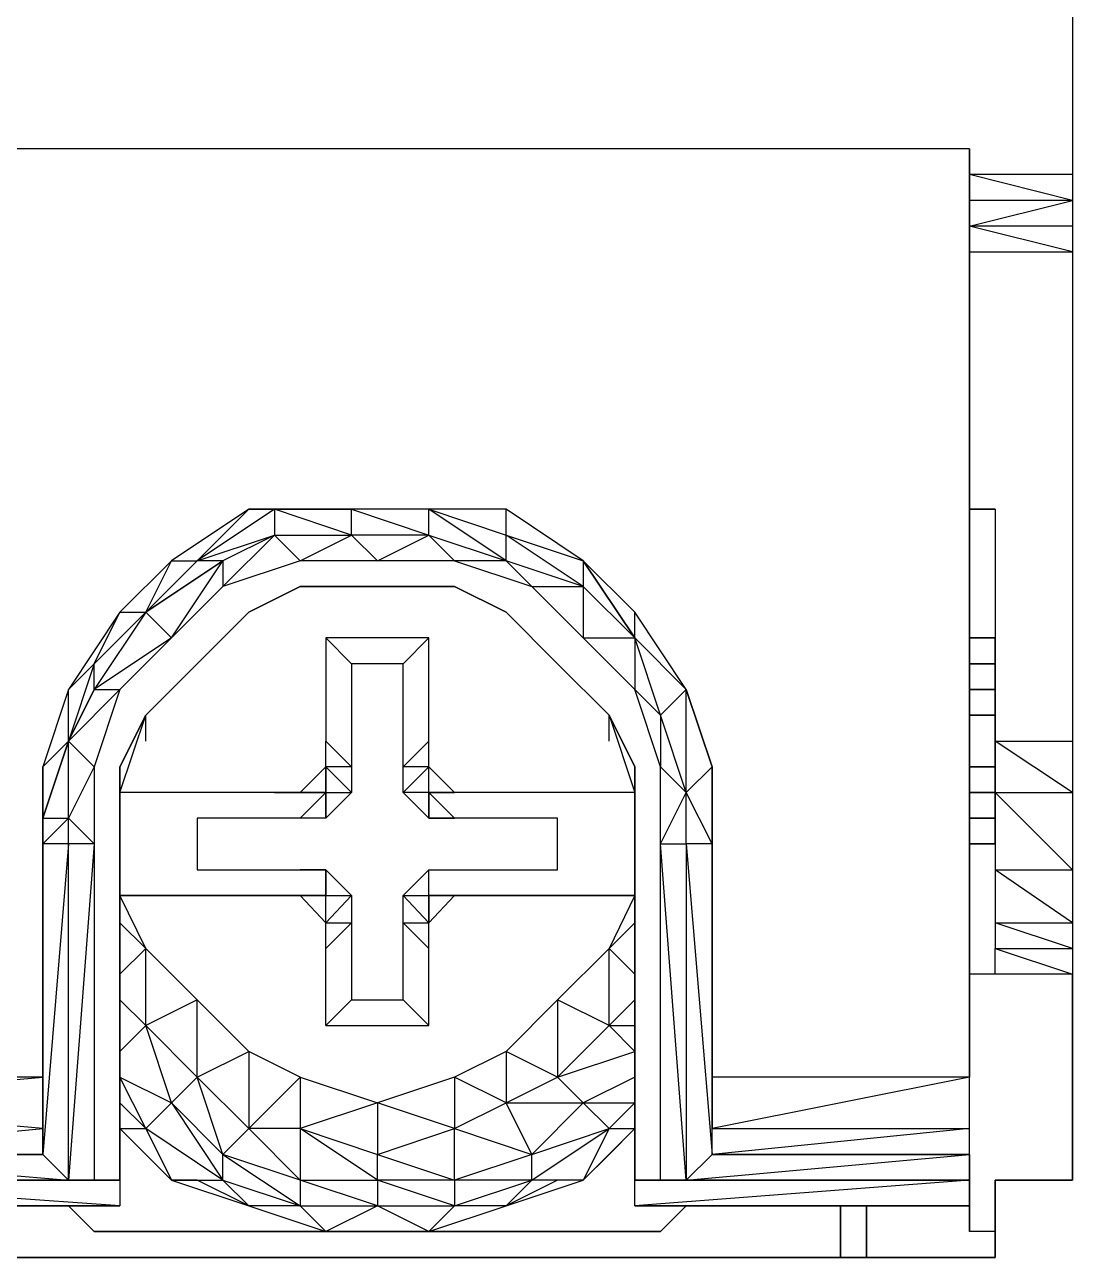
# Model space of a CAD drawing. Extents: x 0 to 75, y 0 to 130.
# Drawn here: x 56.13 to 74.81, y 0 to 21.97 of the extents above; entities that cross this region are included whole.
import ezdxf

# ---------------------------------------------------------------- set-up
doc = ezdxf.new("R2010")
doc.units = 0

# ---------------------------------------------------------------- blocks, each defined once
blk = doc.blocks.new('ezc100-1')
at = {"extrusion": (0, -2e-16, -1)}
for p, q in [((-23679.677, 27656.836), (-23679.677, 27653.625)), ((-23679.677, 27656.836), (-23679.677, 27653.625)), ((-23681.513, 27654.084), (-23701.699, 27654.084)), ((-23681.513, 27654.084), (-23701.699, 27654.084)), ((-23681.513, 27653.625), (-23681.513, 27654.084)), ((-23681.513, 27653.625), (-23681.513, 27654.084)), ((-23681.513, 27637.54), (-23681.513, 27654.084)), ((-23681.513, 27654.084), (-23681.513, 27637.54)), ((-23679.677, 27653.166), (-23681.513, 27653.625)), ((-23681.513, 27653.625), (-23681.513, 27653.166)), ((-23681.513, 27653.166), (-23681.513, 27653.625)), ((-23679.677, 27653.625), (-23681.513, 27653.625)), ((-23679.677, 27653.625), (-23679.677, 27653.166)), ((-23679.677, 27653.625), (-23679.677, 27653.166)), ((-23679.677, 27653.166), (-23681.513, 27653.166)), ((-23681.513, 27653.166), (-23681.513, 27652.707)), ((-23681.513, 27652.707), (-23679.677, 27653.166)), ((-23681.513, 27652.707), (-23681.513, 27653.166)), ((-23679.677, 27653.166), (-23679.677, 27652.707)), ((-23679.677, 27653.166), (-23679.677, 27653.166)), ((-23679.677, 27653.166), (-23679.677, 27652.707)), ((-23679.677, 27652.248), (-23681.513, 27652.707)), ((-23681.513, 27652.707), (-23681.513, 27652.248)), ((-23679.677, 27652.707), (-23681.513, 27652.707)), ((-23681.513, 27652.248), (-23681.513, 27652.707)), ((-23679.677, 27652.707), (-23679.677, 27652.248)), ((-23679.677, 27652.707), (-23679.677, 27652.248)), ((-23681.513, 27652.248), (-23681.513, 27647.661)), ((-23681.513, 27652.248), (-23679.677, 27652.248)), ((-23681.513, 27647.661), (-23681.513, 27652.248)), ((-23679.677, 27652.248), (-23679.677, 27643.531)), ((-23679.677, 27652.248), (-23679.677, 27643.531)), ((-23694.359, 27647.661), (-23695.735, 27646.743)), ((-23693.9, 27647.661), (-23695.276, 27646.743)), ((-23695.276, 27646.743), (-23694.359, 27647.661)), ((-23694.359, 27647.661), (-23693.9, 27647.661)), ((-23692.982, 27647.661), (-23694.359, 27647.661)), ((-23692.524, 27647.202), (-23693.9, 27647.661)), ((-23693.9, 27647.661), (-23693.9, 27647.202)), ((-23692.982, 27647.661), (-23693.9, 27647.661)), ((-23693.9, 27647.661), (-23692.524, 27647.661)), ((-23692.524, 27647.661), (-23692.982, 27647.661)), ((-23691.147, 27647.661), (-23692.982, 27647.661)), ((-23691.147, 27647.661), (-23692.524, 27647.661)), ((-23692.524, 27647.661), (-23691.147, 27647.202)), ((-23692.524, 27647.202), (-23692.524, 27647.661)), ((-23691.147, 27647.202), (-23691.147, 27647.661)), ((-23689.771, 27646.743), (-23691.147, 27647.661)), ((-23689.771, 27647.661), (-23691.147, 27647.661)), ((-23691.147, 27647.661), (-23689.771, 27647.202)), ((-23689.771, 27647.661), (-23691.147, 27647.661)), ((-23689.771, 27647.202), (-23689.771, 27647.661)), ((-23688.394, 27646.743), (-23689.771, 27647.661)), ((-23681.054, 27647.661), (-23681.513, 27647.661)), ((-23681.513, 27647.661), (-23681.054, 27647.661)), ((-23681.513, 27645.367), (-23681.513, 27647.661)), ((-23681.054, 27647.661), (-23681.054, 27643.531)), ((-23695.276, 27646.743), (-23693.9, 27647.202)), ((-23693.9, 27647.202), (-23694.818, 27646.743)), ((-23694.818, 27646.284), (-23693.9, 27647.202)), ((-23693.9, 27647.202), (-23692.524, 27647.202)), ((-23693.9, 27647.202), (-23693.441, 27646.743)), ((-23693.441, 27646.743), (-23692.524, 27647.202)), ((-23691.147, 27647.202), (-23692.524, 27647.202)), ((-23692.524, 27647.202), (-23692.065, 27646.743)), ((-23692.065, 27646.743), (-23691.147, 27647.202)), ((-23690.688, 27646.743), (-23691.147, 27647.202)), ((-23691.147, 27647.202), (-23689.771, 27646.743)), ((-23688.394, 27646.284), (-23689.771, 27647.202)), ((-23689.771, 27647.202), (-23688.394, 27646.743)), ((-23689.771, 27646.743), (-23689.771, 27647.202)), ((-23695.735, 27646.743), (-23696.653, 27645.825)), ((-23696.194, 27645.825), (-23695.735, 27646.743)), ((-23695.276, 27646.743), (-23696.194, 27645.825)), ((-23696.194, 27645.825), (-23694.818, 27646.743)), ((-23694.818, 27646.743), (-23696.194, 27645.825)), ((-23695.735, 27646.743), (-23695.276, 27646.743)), ((-23695.735, 27645.367), (-23694.818, 27646.743)), ((-23694.818, 27646.743), (-23695.276, 27646.743)), ((-23694.818, 27646.743), (-23694.818, 27646.284)), ((-23693.441, 27646.743), (-23694.818, 27646.284)), ((-23692.065, 27646.743), (-23693.441, 27646.743)), ((-23690.688, 27646.743), (-23692.065, 27646.743)), ((-23689.771, 27646.743), (-23690.688, 27646.743)), ((-23690.688, 27646.743), (-23689.312, 27646.284)), ((-23688.394, 27646.284), (-23689.771, 27646.743)), ((-23689.312, 27646.284), (-23689.771, 27646.743)), ((-23687.477, 27645.825), (-23688.394, 27646.743)), ((-23688.394, 27646.743), (-23687.477, 27645.367)), ((-23688.394, 27646.743), (-23688.394, 27646.284)), ((-23687.477, 27645.367), (-23688.394, 27646.743)), ((-23687.477, 27645.825), (-23688.394, 27646.743)), ((-23694.818, 27646.284), (-23695.735, 27645.367)), ((-23694.359, 27645.825), (-23693.441, 27646.284)), ((-23693.441, 27646.284), (-23694.359, 27645.825)), ((-23694.359, 27645.825), (-23693.441, 27646.284)), ((-23693.441, 27646.284), (-23692.065, 27646.284)), ((-23692.065, 27646.284), (-23693.441, 27646.284)), ((-23693.441, 27646.284), (-23692.065, 27646.284)), ((-23692.065, 27646.284), (-23690.688, 27646.284)), ((-23690.688, 27646.284), (-23692.065, 27646.284)), ((-23692.065, 27646.284), (-23690.688, 27646.284)), ((-23690.688, 27646.284), (-23689.771, 27645.825)), ((-23689.771, 27645.825), (-23690.688, 27646.284)), ((-23690.688, 27646.284), (-23689.771, 27645.825)), ((-23688.394, 27645.367), (-23689.312, 27646.284)), ((-23689.312, 27646.284), (-23688.394, 27646.284)), ((-23687.477, 27645.367), (-23688.394, 27646.284)), ((-23688.394, 27646.284), (-23688.394, 27645.367)), ((-23696.653, 27645.825), (-23697.57, 27644.449)), ((-23696.194, 27645.825), (-23697.111, 27644.908)), ((-23697.111, 27644.908), (-23696.653, 27645.825)), ((-23696.194, 27645.825), (-23697.111, 27644.449)), ((-23697.111, 27644.908), (-23696.194, 27645.825)), ((-23696.653, 27645.825), (-23696.194, 27645.825)), ((-23696.194, 27645.825), (-23695.735, 27645.367)), ((-23695.276, 27644.908), (-23694.359, 27645.825)), ((-23694.359, 27645.825), (-23695.276, 27644.908)), ((-23695.276, 27644.908), (-23694.359, 27645.825)), ((-23689.771, 27645.825), (-23688.853, 27644.908)), ((-23688.853, 27644.908), (-23689.771, 27645.825)), ((-23689.771, 27645.825), (-23688.853, 27644.908)), ((-23687.477, 27645.367), (-23687.477, 27645.825)), ((-23686.559, 27644.449), (-23687.477, 27645.825)), ((-23695.735, 27645.367), (-23697.111, 27644.449)), ((-23695.735, 27645.367), (-23696.653, 27644.449)), ((-23691.147, 27645.367), (-23692.982, 27645.367)), ((-23692.982, 27645.367), (-23692.982, 27643.531)), ((-23692.982, 27645.367), (-23692.524, 27644.908)), ((-23691.147, 27645.367), (-23691.606, 27644.908)), ((-23691.147, 27643.531), (-23691.147, 27645.367)), ((-23687.477, 27644.449), (-23688.394, 27645.367)), ((-23688.394, 27645.367), (-23687.477, 27645.367)), ((-23687.018, 27643.99), (-23687.477, 27645.367)), ((-23687.477, 27645.367), (-23686.559, 27644.449)), ((-23687.018, 27643.99), (-23687.477, 27645.367)), ((-23687.477, 27645.367), (-23687.477, 27644.449)), ((-23681.513, 27645.367), (-23681.054, 27645.367)), ((-23681.054, 27645.367), (-23681.513, 27645.367)), ((-23681.054, 27644.908), (-23681.054, 27645.367)), ((-23697.111, 27644.908), (-23697.57, 27643.531)), ((-23697.57, 27644.449), (-23697.111, 27644.908)), ((-23697.111, 27644.449), (-23697.111, 27644.908)), ((-23696.194, 27643.99), (-23695.276, 27644.908)), ((-23695.276, 27644.908), (-23696.194, 27643.99)), ((-23696.194, 27643.99), (-23695.276, 27644.908)), ((-23691.606, 27644.908), (-23692.524, 27644.908)), ((-23692.524, 27644.908), (-23692.524, 27643.073)), ((-23691.606, 27643.073), (-23691.606, 27644.908)), ((-23688.853, 27644.908), (-23687.936, 27643.99)), ((-23687.936, 27643.99), (-23688.853, 27644.908)), ((-23688.853, 27644.908), (-23687.936, 27643.99)), ((-23681.054, 27644.908), (-23681.513, 27644.908)), ((-23681.513, 27644.908), (-23681.054, 27644.908)), ((-23681.054, 27644.449), (-23681.054, 27644.908)), ((-23697.57, 27644.449), (-23698.029, 27643.073)), ((-23697.57, 27643.531), (-23697.111, 27644.449)), ((-23697.111, 27644.449), (-23697.57, 27643.531)), ((-23697.57, 27643.531), (-23697.57, 27644.449)), ((-23696.653, 27644.449), (-23697.57, 27643.531)), ((-23697.111, 27644.449), (-23696.653, 27644.449)), ((-23696.653, 27644.449), (-23697.111, 27643.073)), ((-23687.018, 27643.073), (-23687.477, 27644.449)), ((-23687.477, 27644.449), (-23687.018, 27643.99)), ((-23686.559, 27644.449), (-23687.018, 27643.99)), ((-23686.559, 27642.614), (-23686.559, 27644.449)), ((-23686.1, 27643.073), (-23686.559, 27644.449)), ((-23686.559, 27644.449), (-23686.1, 27643.073)), ((-23686.1, 27643.073), (-23686.559, 27644.449)), ((-23681.054, 27644.449), (-23681.513, 27644.449)), ((-23681.513, 27644.449), (-23681.054, 27644.449)), ((-23681.054, 27643.99), (-23681.054, 27644.449)), ((-23696.653, 27642.614), (-23696.194, 27643.99)), ((-23696.194, 27643.99), (-23696.653, 27643.073)), ((-23696.653, 27643.073), (-23696.194, 27643.99)), ((-23696.194, 27643.531), (-23696.194, 27643.99)), ((-23687.936, 27643.531), (-23687.936, 27643.99)), ((-23687.936, 27643.99), (-23687.477, 27642.614)), ((-23687.477, 27643.073), (-23687.936, 27643.99)), ((-23687.936, 27643.99), (-23687.477, 27643.073)), ((-23686.559, 27642.614), (-23687.018, 27643.99)), ((-23687.018, 27643.99), (-23687.018, 27643.073)), ((-23681.513, 27643.99), (-23681.054, 27643.99)), ((-23681.054, 27643.99), (-23681.513, 27643.99)), ((-23681.054, 27643.073), (-23681.054, 27643.99)), ((-23698.029, 27643.073), (-23697.57, 27643.531)), ((-23698.029, 27642.155), (-23697.57, 27643.531)), ((-23697.57, 27643.531), (-23698.029, 27642.155)), ((-23697.57, 27643.531), (-23697.111, 27643.073)), ((-23697.57, 27642.155), (-23697.57, 27643.531)), ((-23692.982, 27643.531), (-23692.524, 27643.073)), ((-23692.982, 27643.073), (-23692.982, 27643.531)), ((-23691.606, 27643.073), (-23691.147, 27643.531)), ((-23691.147, 27643.073), (-23691.147, 27643.531)), ((-23681.054, 27643.531), (-23679.677, 27643.531)), ((-23679.677, 27642.614), (-23681.054, 27643.531)), ((-23681.054, 27643.531), (-23681.054, 27642.614)), ((-23679.677, 27643.531), (-23679.677, 27642.614)), ((-23679.677, 27643.531), (-23679.677, 27642.614)), ((-23698.029, 27642.155), (-23698.029, 27643.073)), ((-23698.029, 27643.073), (-23698.029, 27641.696)), ((-23697.111, 27643.073), (-23697.57, 27642.155)), ((-23697.111, 27643.073), (-23697.111, 27641.696)), ((-23696.653, 27643.073), (-23696.653, 27641.696)), ((-23696.653, 27641.696), (-23696.653, 27643.073)), ((-23692.982, 27643.073), (-23693.441, 27642.614)), ((-23692.982, 27642.614), (-23692.982, 27643.073)), ((-23692.524, 27642.614), (-23692.982, 27643.073)), ((-23692.982, 27643.073), (-23692.982, 27642.614)), ((-23692.524, 27643.073), (-23692.982, 27643.073)), ((-23692.524, 27643.073), (-23692.524, 27642.614)), ((-23691.606, 27642.614), (-23691.147, 27643.073)), ((-23691.147, 27643.073), (-23691.606, 27643.073)), ((-23691.606, 27642.614), (-23691.606, 27643.073)), ((-23691.147, 27642.614), (-23691.147, 27643.073)), ((-23690.688, 27642.614), (-23691.147, 27643.073)), ((-23687.477, 27641.696), (-23687.477, 27643.073)), ((-23687.477, 27643.073), (-23687.477, 27641.696)), ((-23687.018, 27641.696), (-23687.018, 27643.073)), ((-23687.018, 27643.073), (-23686.559, 27642.614)), ((-23686.559, 27642.614), (-23686.1, 27643.073)), ((-23686.1, 27643.073), (-23686.1, 27643.073)), ((-23686.1, 27643.073), (-23686.1, 27641.696)), ((-23686.1, 27641.696), (-23686.1, 27643.073)), ((-23686.1, 27641.696), (-23686.1, 27643.073)), ((-23681.054, 27643.073), (-23681.513, 27643.073)), ((-23681.513, 27643.073), (-23681.054, 27643.073)), ((-23681.054, 27643.073), (-23681.513, 27643.073)), ((-23681.054, 27642.614), (-23681.054, 27643.073)), ((-23693.9, 27642.614), (-23696.653, 27642.614)), ((-23693.9, 27642.614), (-23696.653, 27642.614)), ((-23693.9, 27642.614), (-23693.441, 27642.614)), ((-23693.441, 27642.614), (-23693.9, 27642.614)), ((-23693.441, 27642.614), (-23693.9, 27642.614)), ((-23693.441, 27642.614), (-23692.982, 27642.614)), ((-23692.982, 27642.614), (-23693.441, 27642.614)), ((-23692.982, 27642.614), (-23693.441, 27642.614)), ((-23693.441, 27642.155), (-23692.982, 27642.614)), ((-23692.982, 27642.614), (-23692.982, 27642.155)), ((-23692.982, 27642.155), (-23692.982, 27642.614)), ((-23692.982, 27642.614), (-23692.524, 27642.614)), ((-23692.524, 27642.614), (-23692.982, 27642.155)), ((-23691.147, 27642.614), (-23691.606, 27642.614)), ((-23691.147, 27642.155), (-23691.606, 27642.614)), ((-23690.688, 27642.614), (-23691.147, 27642.614)), ((-23691.147, 27642.614), (-23691.147, 27642.155)), ((-23691.147, 27642.155), (-23691.147, 27642.614)), ((-23690.688, 27642.614), (-23691.147, 27642.614)), ((-23691.147, 27642.614), (-23690.688, 27642.614)), ((-23690.688, 27642.155), (-23691.147, 27642.614)), ((-23690.688, 27642.614), (-23691.147, 27642.614)), ((-23690.23, 27642.614), (-23690.688, 27642.614)), ((-23690.688, 27642.614), (-23690.688, 27642.614)), ((-23690.23, 27642.614), (-23690.688, 27642.614)), ((-23690.23, 27642.614), (-23690.688, 27642.614)), ((-23687.477, 27642.614), (-23690.23, 27642.614)), ((-23687.477, 27642.614), (-23690.23, 27642.614)), ((-23687.018, 27641.696), (-23686.559, 27642.614)), ((-23686.559, 27641.696), (-23686.559, 27642.614)), ((-23686.1, 27641.696), (-23686.559, 27642.614)), ((-23681.513, 27642.614), (-23681.054, 27642.614)), ((-23681.054, 27642.614), (-23681.513, 27642.614)), ((-23681.054, 27642.614), (-23679.677, 27642.614)), ((-23679.677, 27641.237), (-23681.054, 27642.614)), ((-23681.054, 27642.614), (-23681.054, 27641.237)), ((-23681.054, 27642.155), (-23681.054, 27642.614)), ((-23679.677, 27642.614), (-23679.677, 27641.237)), ((-23679.677, 27642.614), (-23679.677, 27641.237)), ((-23698.029, 27641.696), (-23698.029, 27642.155)), ((-23698.029, 27642.155), (-23697.57, 27642.155)), ((-23697.57, 27642.155), (-23698.029, 27641.696)), ((-23698.029, 27641.696), (-23698.029, 27642.155)), ((-23697.57, 27642.155), (-23697.111, 27641.696)), ((-23697.57, 27641.696), (-23697.57, 27642.155)), ((-23693.441, 27642.155), (-23695.276, 27642.155)), ((-23695.276, 27642.155), (-23695.276, 27641.237)), ((-23693.441, 27642.155), (-23695.276, 27642.155)), ((-23695.276, 27642.155), (-23695.276, 27641.237)), ((-23692.982, 27642.155), (-23693.441, 27642.155)), ((-23692.982, 27642.155), (-23693.441, 27642.155)), ((-23691.147, 27642.155), (-23690.688, 27642.155)), ((-23690.688, 27642.155), (-23691.147, 27642.155)), ((-23688.853, 27642.155), (-23690.688, 27642.155)), ((-23688.853, 27642.155), (-23690.688, 27642.155)), ((-23688.853, 27641.237), (-23688.853, 27642.155)), ((-23688.853, 27641.237), (-23688.853, 27642.155)), ((-23681.054, 27642.155), (-23681.513, 27642.155)), ((-23681.513, 27642.155), (-23681.054, 27642.155)), ((-23681.054, 27642.155), (-23681.513, 27642.155)), ((-23681.054, 27642.155), (-23681.054, 27642.155)), ((-23681.054, 27641.696), (-23681.054, 27642.155)), ((-23698.029, 27636.623), (-23698.029, 27641.696)), ((-23698.029, 27641.696), (-23698.029, 27637.54)), ((-23698.029, 27636.164), (-23698.029, 27641.696)), ((-23698.029, 27641.696), (-23698.029, 27636.623)), ((-23697.57, 27641.696), (-23698.029, 27636.164)), ((-23697.57, 27641.696), (-23698.029, 27641.696)), ((-23697.57, 27635.705), (-23697.57, 27641.696)), ((-23697.111, 27641.696), (-23697.57, 27635.705)), ((-23697.57, 27635.705), (-23697.57, 27641.696)), ((-23697.111, 27641.696), (-23697.57, 27641.696)), ((-23697.111, 27641.696), (-23697.111, 27635.705)), ((-23696.653, 27641.696), (-23696.653, 27635.705)), ((-23696.653, 27635.705), (-23696.653, 27641.696)), ((-23687.477, 27641.696), (-23687.477, 27635.705)), ((-23687.477, 27635.705), (-23687.477, 27641.696)), ((-23687.018, 27635.705), (-23687.018, 27641.696)), ((-23686.559, 27635.705), (-23687.018, 27641.696)), ((-23687.018, 27641.696), (-23686.559, 27641.696)), ((-23686.559, 27641.696), (-23686.559, 27635.705)), ((-23686.1, 27641.696), (-23686.559, 27641.696)), ((-23686.559, 27641.696), (-23686.1, 27636.164)), ((-23686.1, 27636.164), (-23686.1, 27641.696)), ((-23686.1, 27641.696), (-23686.1, 27636.623)), ((-23686.1, 27636.623), (-23686.1, 27641.696)), ((-23686.1, 27637.54), (-23686.1, 27641.696)), ((-23681.054, 27641.696), (-23681.513, 27641.696)), ((-23681.513, 27641.237), (-23681.513, 27641.696)), ((-23681.513, 27641.696), (-23681.054, 27641.696)), ((-23695.276, 27641.237), (-23693.441, 27641.237)), ((-23695.276, 27641.237), (-23693.441, 27641.237)), ((-23693.441, 27641.237), (-23692.982, 27641.237)), ((-23693.441, 27641.237), (-23692.982, 27641.237)), ((-23692.982, 27641.237), (-23693.441, 27641.237)), ((-23693.441, 27641.237), (-23693.441, 27641.237)), ((-23692.982, 27641.237), (-23692.524, 27640.779)), ((-23692.982, 27640.779), (-23692.982, 27641.237)), ((-23692.982, 27641.237), (-23692.982, 27640.779)), ((-23691.606, 27640.779), (-23691.147, 27641.237)), ((-23691.147, 27640.779), (-23691.147, 27641.237)), ((-23691.147, 27641.237), (-23690.688, 27641.237)), ((-23691.147, 27640.779), (-23691.147, 27641.237)), ((-23691.147, 27641.237), (-23690.688, 27641.237)), ((-23691.147, 27641.237), (-23690.688, 27641.237)), ((-23690.688, 27641.237), (-23688.853, 27641.237)), ((-23690.688, 27641.237), (-23688.853, 27641.237)), ((-23681.513, 27640.293), (-23681.513, 27641.237)), ((-23681.054, 27641.237), (-23679.677, 27641.237)), ((-23679.677, 27640.293), (-23681.054, 27641.237)), ((-23681.054, 27641.237), (-23681.054, 27640.293)), ((-23679.677, 27641.237), (-23679.677, 27640.293)), ((-23679.677, 27641.237), (-23679.677, 27640.293)), ((-23693.9, 27640.779), (-23696.653, 27640.779)), ((-23696.194, 27639.834), (-23696.653, 27640.779)), ((-23696.653, 27640.779), (-23693.9, 27640.779)), ((-23693.9, 27640.779), (-23693.441, 27640.779)), ((-23693.441, 27640.779), (-23693.9, 27640.779)), ((-23693.9, 27640.779), (-23693.441, 27640.779)), ((-23693.441, 27640.779), (-23692.982, 27640.779)), ((-23692.982, 27640.779), (-23693.441, 27640.779)), ((-23693.441, 27640.779), (-23692.982, 27640.779)), ((-23692.982, 27640.779), (-23693.441, 27640.779)), ((-23693.441, 27640.779), (-23692.982, 27640.293)), ((-23692.524, 27640.779), (-23692.982, 27640.293)), ((-23692.982, 27640.293), (-23692.982, 27640.779)), ((-23692.982, 27640.779), (-23692.524, 27640.779)), ((-23692.524, 27640.779), (-23692.524, 27640.293)), ((-23691.606, 27640.293), (-23691.606, 27640.779)), ((-23691.606, 27640.779), (-23691.147, 27640.779)), ((-23691.147, 27640.293), (-23691.606, 27640.779)), ((-23690.688, 27640.779), (-23691.147, 27640.779)), ((-23691.147, 27640.779), (-23690.688, 27640.779)), ((-23690.688, 27640.779), (-23691.147, 27640.779)), ((-23691.147, 27640.779), (-23691.147, 27640.293)), ((-23691.147, 27640.293), (-23691.147, 27640.779)), ((-23691.147, 27640.293), (-23690.688, 27640.779)), ((-23690.23, 27640.779), (-23690.688, 27640.779)), ((-23690.688, 27640.779), (-23690.23, 27640.779)), ((-23690.688, 27640.779), (-23690.23, 27640.779)), ((-23687.477, 27640.779), (-23690.23, 27640.779)), ((-23690.23, 27640.779), (-23687.477, 27640.779)), ((-23687.477, 27640.779), (-23687.936, 27639.834)), ((-23696.194, 27639.834), (-23696.653, 27640.293)), ((-23692.982, 27640.293), (-23692.524, 27640.293)), ((-23692.524, 27640.293), (-23692.982, 27639.834)), ((-23692.982, 27639.834), (-23692.982, 27640.293)), ((-23692.524, 27640.293), (-23692.524, 27638.916)), ((-23691.606, 27638.916), (-23691.606, 27640.293)), ((-23691.147, 27639.834), (-23691.606, 27640.293)), ((-23691.606, 27640.293), (-23691.147, 27640.293)), ((-23691.147, 27639.834), (-23691.147, 27640.293)), ((-23687.936, 27639.834), (-23687.477, 27640.293)), ((-23681.513, 27639.834), (-23681.513, 27640.293)), ((-23681.054, 27640.293), (-23679.677, 27640.293)), ((-23679.677, 27639.834), (-23681.054, 27640.293)), ((-23681.054, 27640.293), (-23681.054, 27639.834)), ((-23679.677, 27640.293), (-23679.677, 27639.834)), ((-23679.677, 27640.293), (-23679.677, 27639.834)), ((-23696.194, 27639.834), (-23696.653, 27639.375)), ((-23695.276, 27638.916), (-23696.194, 27639.834)), ((-23696.194, 27638.458), (-23696.194, 27639.834)), ((-23692.982, 27638.458), (-23692.982, 27639.834)), ((-23691.147, 27638.458), (-23691.147, 27639.834)), ((-23687.936, 27639.834), (-23688.853, 27638.916)), ((-23687.936, 27638.458), (-23687.936, 27639.834)), ((-23687.477, 27639.375), (-23687.936, 27639.834)), ((-23681.513, 27639.375), (-23681.513, 27639.834)), ((-23681.054, 27639.834), (-23679.677, 27639.834)), ((-23681.054, 27639.375), (-23681.054, 27639.834)), ((-23681.054, 27639.834), (-23679.677, 27639.375)), ((-23679.677, 27639.834), (-23679.677, 27639.375)), ((-23679.677, 27639.834), (-23679.677, 27639.375)), ((-23681.054, 27639.375), (-23681.513, 27639.375)), ((-23681.054, 27639.375), (-23681.513, 27639.375)), ((-23679.677, 27639.375), (-23681.054, 27639.375)), ((-23679.677, 27639.375), (-23681.054, 27639.375)), ((-23679.677, 27635.705), (-23679.677, 27639.375)), ((-23679.677, 27639.375), (-23679.677, 27635.705)), ((-23696.194, 27638.458), (-23696.653, 27638.916)), ((-23695.276, 27638.916), (-23696.194, 27638.458)), ((-23694.359, 27637.999), (-23695.276, 27638.916)), ((-23695.276, 27637.54), (-23695.276, 27638.916)), ((-23692.524, 27638.916), (-23692.982, 27638.458)), ((-23692.524, 27638.916), (-23691.606, 27638.916)), ((-23691.147, 27638.458), (-23691.606, 27638.916)), ((-23688.853, 27638.916), (-23689.771, 27637.999)), ((-23687.936, 27638.458), (-23688.853, 27638.916)), ((-23688.853, 27638.916), (-23688.853, 27637.54)), ((-23687.477, 27638.916), (-23687.936, 27638.458)), ((-23696.653, 27637.999), (-23696.194, 27638.458)), ((-23695.735, 27637.081), (-23696.194, 27638.458)), ((-23696.194, 27638.458), (-23695.276, 27637.54)), ((-23692.982, 27638.458), (-23691.147, 27638.458)), ((-23688.853, 27637.54), (-23687.936, 27638.458)), ((-23687.477, 27637.999), (-23687.936, 27638.458)), ((-23687.936, 27638.458), (-23687.477, 27638.458)), ((-23695.276, 27637.54), (-23694.359, 27637.999)), ((-23693.441, 27637.54), (-23694.359, 27637.999)), ((-23694.359, 27637.999), (-23694.359, 27636.623)), ((-23689.771, 27637.999), (-23690.688, 27637.54)), ((-23688.853, 27637.54), (-23689.771, 27637.999)), ((-23689.771, 27637.999), (-23689.771, 27637.081)), ((-23688.853, 27637.54), (-23687.477, 27637.999)), ((-23703.076, 27637.081), (-23698.029, 27637.54)), ((-23698.029, 27637.54), (-23703.076, 27637.54)), ((-23698.029, 27637.54), (-23698.029, 27636.623)), ((-23696.194, 27636.623), (-23696.653, 27637.54)), ((-23696.653, 27637.54), (-23695.735, 27637.081)), ((-23695.276, 27637.54), (-23695.735, 27637.081)), ((-23694.818, 27636.164), (-23695.276, 27637.54)), ((-23694.359, 27636.623), (-23695.276, 27637.54)), ((-23694.359, 27636.623), (-23693.441, 27637.54)), ((-23693.441, 27637.54), (-23693.441, 27636.623)), ((-23693.441, 27637.54), (-23692.065, 27637.081)), ((-23690.688, 27637.54), (-23692.065, 27637.081)), ((-23689.771, 27637.081), (-23690.688, 27637.54)), ((-23690.688, 27637.54), (-23690.688, 27636.623)), ((-23689.771, 27637.081), (-23688.853, 27637.54)), ((-23688.394, 27637.081), (-23688.853, 27637.54)), ((-23687.477, 27637.54), (-23688.394, 27637.081)), ((-23681.513, 27637.54), (-23686.1, 27636.623)), ((-23686.1, 27636.623), (-23686.1, 27637.54)), ((-23681.513, 27637.54), (-23686.1, 27637.54)), ((-23681.513, 27636.623), (-23681.513, 27637.54)), ((-23681.513, 27636.623), (-23681.513, 27637.54)), ((-23698.029, 27636.623), (-23703.076, 27637.081)), ((-23696.653, 27637.081), (-23696.194, 27636.623)), ((-23696.194, 27636.623), (-23695.735, 27637.081)), ((-23695.735, 27637.081), (-23694.818, 27636.164)), ((-23695.735, 27637.081), (-23694.818, 27635.705)), ((-23692.065, 27637.081), (-23693.441, 27636.623)), ((-23690.688, 27636.623), (-23692.065, 27637.081)), ((-23692.065, 27637.081), (-23692.065, 27636.164)), ((-23690.688, 27636.623), (-23689.771, 27637.081)), ((-23689.312, 27636.164), (-23689.771, 27637.081)), ((-23689.771, 27637.081), (-23688.394, 27637.081)), ((-23688.394, 27637.081), (-23689.312, 27636.164)), ((-23687.936, 27636.623), (-23688.394, 27637.081)), ((-23688.394, 27637.081), (-23687.477, 27637.081)), ((-23687.477, 27637.081), (-23687.936, 27636.623)), ((-23703.076, 27636.164), (-23698.029, 27636.623)), ((-23698.029, 27636.623), (-23698.029, 27636.164)), ((-23696.653, 27636.623), (-23696.194, 27636.623)), ((-23696.194, 27636.164), (-23696.653, 27636.623)), ((-23696.653, 27636.623), (-23695.735, 27635.705)), ((-23696.194, 27636.623), (-23695.735, 27635.705)), ((-23694.818, 27635.705), (-23696.194, 27636.623)), ((-23694.818, 27636.164), (-23694.359, 27636.623)), ((-23694.359, 27636.623), (-23693.441, 27635.705)), ((-23693.441, 27636.623), (-23694.359, 27636.623)), ((-23692.065, 27635.705), (-23693.441, 27636.623)), ((-23693.441, 27636.623), (-23692.065, 27636.164)), ((-23693.441, 27636.623), (-23693.441, 27635.705)), ((-23692.065, 27636.164), (-23690.688, 27636.623)), ((-23690.688, 27635.705), (-23690.688, 27636.623)), ((-23690.688, 27636.623), (-23689.312, 27636.164)), ((-23689.312, 27636.164), (-23687.936, 27636.623)), ((-23689.312, 27635.705), (-23687.936, 27636.623)), ((-23687.936, 27636.623), (-23688.394, 27635.705)), ((-23688.394, 27635.705), (-23687.477, 27636.623)), ((-23687.936, 27636.623), (-23687.477, 27636.623)), ((-23687.477, 27636.623), (-23687.936, 27636.164)), ((-23687.477, 27636.623), (-23687.477, 27636.623)), ((-23681.513, 27636.623), (-23686.1, 27636.164)), ((-23686.1, 27636.164), (-23686.1, 27636.623)), ((-23686.1, 27636.623), (-23681.513, 27636.623)), ((-23681.513, 27636.164), (-23681.513, 27636.623)), ((-23681.513, 27636.164), (-23681.513, 27636.623)), ((-23703.076, 27636.164), (-23698.029, 27636.164)), ((-23698.029, 27636.164), (-23703.076, 27636.164)), ((-23703.076, 27636.164), (-23697.57, 27635.705)), ((-23703.076, 27636.164), (-23698.029, 27636.164)), ((-23698.029, 27636.164), (-23698.029, 27636.164)), ((-23698.029, 27636.164), (-23697.57, 27635.705)), ((-23695.735, 27635.705), (-23696.194, 27636.164)), ((-23694.818, 27635.705), (-23694.818, 27636.164)), ((-23694.818, 27636.164), (-23693.441, 27635.246)), ((-23693.441, 27635.705), (-23694.818, 27636.164)), ((-23692.065, 27635.705), (-23692.065, 27636.164)), ((-23692.065, 27636.164), (-23690.688, 27635.705)), ((-23689.312, 27636.164), (-23690.688, 27635.705)), ((-23689.312, 27635.705), (-23689.312, 27636.164)), ((-23687.936, 27636.164), (-23688.394, 27635.705)), ((-23686.1, 27636.164), (-23686.559, 27635.705)), ((-23686.559, 27635.705), (-23681.513, 27636.164)), ((-23686.1, 27636.164), (-23681.513, 27636.164)), ((-23681.513, 27636.164), (-23686.1, 27636.164)), ((-23681.513, 27636.164), (-23681.513, 27635.705)), ((-23681.513, 27635.705), (-23681.513, 27636.164)), ((-23697.57, 27635.705), (-23703.076, 27635.705)), ((-23696.653, 27635.246), (-23703.076, 27635.705)), ((-23703.076, 27635.705), (-23696.653, 27635.705)), ((-23696.653, 27635.705), (-23703.076, 27635.705)), ((-23696.653, 27635.705), (-23703.076, 27635.705)), ((-23703.076, 27635.705), (-23697.111, 27635.705)), ((-23697.57, 27635.705), (-23703.076, 27635.705)), ((-23697.57, 27635.705), (-23697.57, 27635.705)), ((-23697.111, 27635.705), (-23697.57, 27635.705)), ((-23697.111, 27635.705), (-23696.653, 27635.705)), ((-23696.653, 27635.705), (-23696.653, 27635.246)), ((-23696.653, 27635.705), (-23696.653, 27635.246)), ((-23695.735, 27635.705), (-23694.818, 27635.705)), ((-23695.735, 27635.705), (-23695.735, 27635.705)), ((-23695.276, 27635.705), (-23695.735, 27635.705)), ((-23695.735, 27635.705), (-23694.359, 27635.246)), ((-23694.359, 27635.246), (-23695.276, 27635.705)), ((-23694.359, 27635.246), (-23694.818, 27635.705)), ((-23694.818, 27635.705), (-23693.441, 27635.246)), ((-23692.065, 27635.246), (-23693.441, 27635.705)), ((-23693.441, 27635.705), (-23692.065, 27635.705)), ((-23693.441, 27635.705), (-23693.441, 27635.246)), ((-23690.688, 27635.246), (-23692.065, 27635.705)), ((-23692.065, 27635.705), (-23692.065, 27635.246)), ((-23690.688, 27635.705), (-23692.065, 27635.705)), ((-23689.312, 27635.705), (-23690.688, 27635.705)), ((-23690.688, 27635.705), (-23690.688, 27635.246)), ((-23690.688, 27635.246), (-23689.312, 27635.705)), ((-23689.312, 27635.705), (-23689.771, 27635.246)), ((-23688.853, 27635.705), (-23689.771, 27635.246)), ((-23689.771, 27635.246), (-23688.394, 27635.705)), ((-23688.394, 27635.705), (-23689.312, 27635.705)), ((-23688.394, 27635.705), (-23688.853, 27635.705)), ((-23688.394, 27635.705), (-23688.394, 27635.705)), ((-23687.477, 27635.246), (-23687.477, 27635.705)), ((-23681.513, 27635.705), (-23687.477, 27635.246)), ((-23687.477, 27635.246), (-23687.477, 27635.705)), ((-23687.477, 27635.705), (-23681.513, 27635.705)), ((-23687.018, 27635.705), (-23687.477, 27635.705)), ((-23687.477, 27635.705), (-23681.513, 27635.705)), ((-23686.559, 27635.705), (-23687.018, 27635.705)), ((-23681.513, 27635.705), (-23687.018, 27635.705)), ((-23681.513, 27635.705), (-23686.559, 27635.705)), ((-23686.559, 27635.705), (-23681.513, 27635.705)), ((-23681.513, 27635.705), (-23681.513, 27635.246)), ((-23681.513, 27635.705), (-23681.513, 27635.705)), ((-23681.513, 27635.246), (-23681.513, 27635.705)), ((-23681.054, 27634.787), (-23681.054, 27635.705)), ((-23681.054, 27635.705), (-23679.677, 27635.705)), ((-23679.677, 27635.705), (-23681.054, 27635.705)), ((-23681.054, 27635.705), (-23681.054, 27634.787)), ((-23696.653, 27635.246), (-23703.076, 27635.246)), ((-23703.076, 27635.246), (-23696.653, 27635.246)), ((-23696.653, 27635.246), (-23703.076, 27635.246)), ((-23696.653, 27635.246), (-23698.947, 27635.246)), ((-23697.57, 27635.246), (-23697.111, 27634.787)), ((-23697.111, 27634.787), (-23697.57, 27635.246)), ((-23693.441, 27635.246), (-23694.359, 27635.246)), ((-23694.359, 27635.246), (-23694.359, 27635.246)), ((-23693.441, 27635.246), (-23694.359, 27635.246)), ((-23694.359, 27635.246), (-23692.982, 27634.787)), ((-23692.982, 27634.787), (-23693.441, 27635.246)), ((-23693.441, 27635.246), (-23692.065, 27635.246)), ((-23692.982, 27634.787), (-23693.441, 27635.246)), ((-23692.065, 27635.246), (-23692.982, 27634.787)), ((-23691.147, 27634.787), (-23692.065, 27635.246)), ((-23692.065, 27635.246), (-23690.688, 27635.246)), ((-23690.688, 27635.246), (-23691.147, 27634.787)), ((-23690.688, 27635.246), (-23691.147, 27634.787)), ((-23691.147, 27634.787), (-23689.771, 27635.246)), ((-23689.771, 27635.246), (-23690.688, 27635.246)), ((-23689.771, 27635.246), (-23690.688, 27635.246)), ((-23689.771, 27635.246), (-23689.771, 27635.246)), ((-23684.265, 27635.246), (-23687.477, 27635.246)), ((-23681.513, 27635.246), (-23687.477, 27635.246)), ((-23687.477, 27635.246), (-23681.513, 27635.246)), ((-23687.018, 27634.787), (-23686.559, 27635.246)), ((-23686.559, 27635.246), (-23687.018, 27634.787)), ((-23683.807, 27635.246), (-23684.265, 27635.246)), ((-23683.348, 27635.246), (-23683.807, 27635.246)), ((-23683.807, 27635.246), (-23683.807, 27634.329)), ((-23683.807, 27634.329), (-23683.807, 27635.246)), ((-23683.807, 27634.329), (-23683.807, 27635.246)), ((-23683.807, 27634.329), (-23683.807, 27635.246)), ((-23683.807, 27635.246), (-23683.807, 27634.329)), ((-23683.807, 27634.329), (-23683.807, 27635.246)), ((-23683.807, 27635.246), (-23683.807, 27634.329)), ((-23683.348, 27634.329), (-23683.348, 27635.246)), ((-23683.348, 27634.329), (-23683.348, 27635.246)), ((-23683.348, 27635.246), (-23683.348, 27634.329)), ((-23683.348, 27635.246), (-23683.348, 27634.329)), ((-23683.348, 27635.246), (-23683.348, 27634.329)), ((-23683.348, 27634.329), (-23683.348, 27635.246)), ((-23681.513, 27635.246), (-23681.513, 27634.787)), ((-23681.513, 27634.787), (-23681.513, 27635.246)), ((-23697.111, 27634.787), (-23692.982, 27634.787)), ((-23692.982, 27634.787), (-23697.111, 27634.787)), ((-23692.982, 27634.787), (-23692.982, 27634.787)), ((-23692.065, 27634.787), (-23692.982, 27634.787)), ((-23692.982, 27634.787), (-23691.147, 27634.787)), ((-23691.147, 27634.787), (-23692.065, 27634.787)), ((-23691.147, 27634.787), (-23691.147, 27634.787)), ((-23691.147, 27634.787), (-23687.018, 27634.787)), ((-23687.018, 27634.787), (-23691.147, 27634.787)), ((-23681.054, 27634.787), (-23681.513, 27634.787)), ((-23681.054, 27634.787), (-23681.054, 27634.329)), ((-23681.054, 27634.329), (-23681.054, 27634.787)), ((-23700.323, 27634.329), (-23683.807, 27634.329)), ((-23683.807, 27634.329), (-23700.323, 27634.329)), ((-23683.348, 27634.329), (-23683.807, 27634.329)), ((-23683.807, 27634.329), (-23683.807, 27634.329)), ((-23683.807, 27634.329), (-23683.348, 27634.329)), ((-23683.348, 27634.329), (-23683.348, 27634.329)), ((-23683.348, 27634.329), (-23681.054, 27634.329)), ((-23683.348, 27634.329), (-23681.054, 27634.329)), ((-23681.054, 27634.329), (-23683.348, 27634.329))]:
    blk.add_line(p, q, dxfattribs=at)

msp = doc.modelspace()

# ---------------------------------------------------------------- block references
msp.add_blockref('ezc100-1', (23754.487, -27634.329))

doc.saveas('drawing.dxf')
